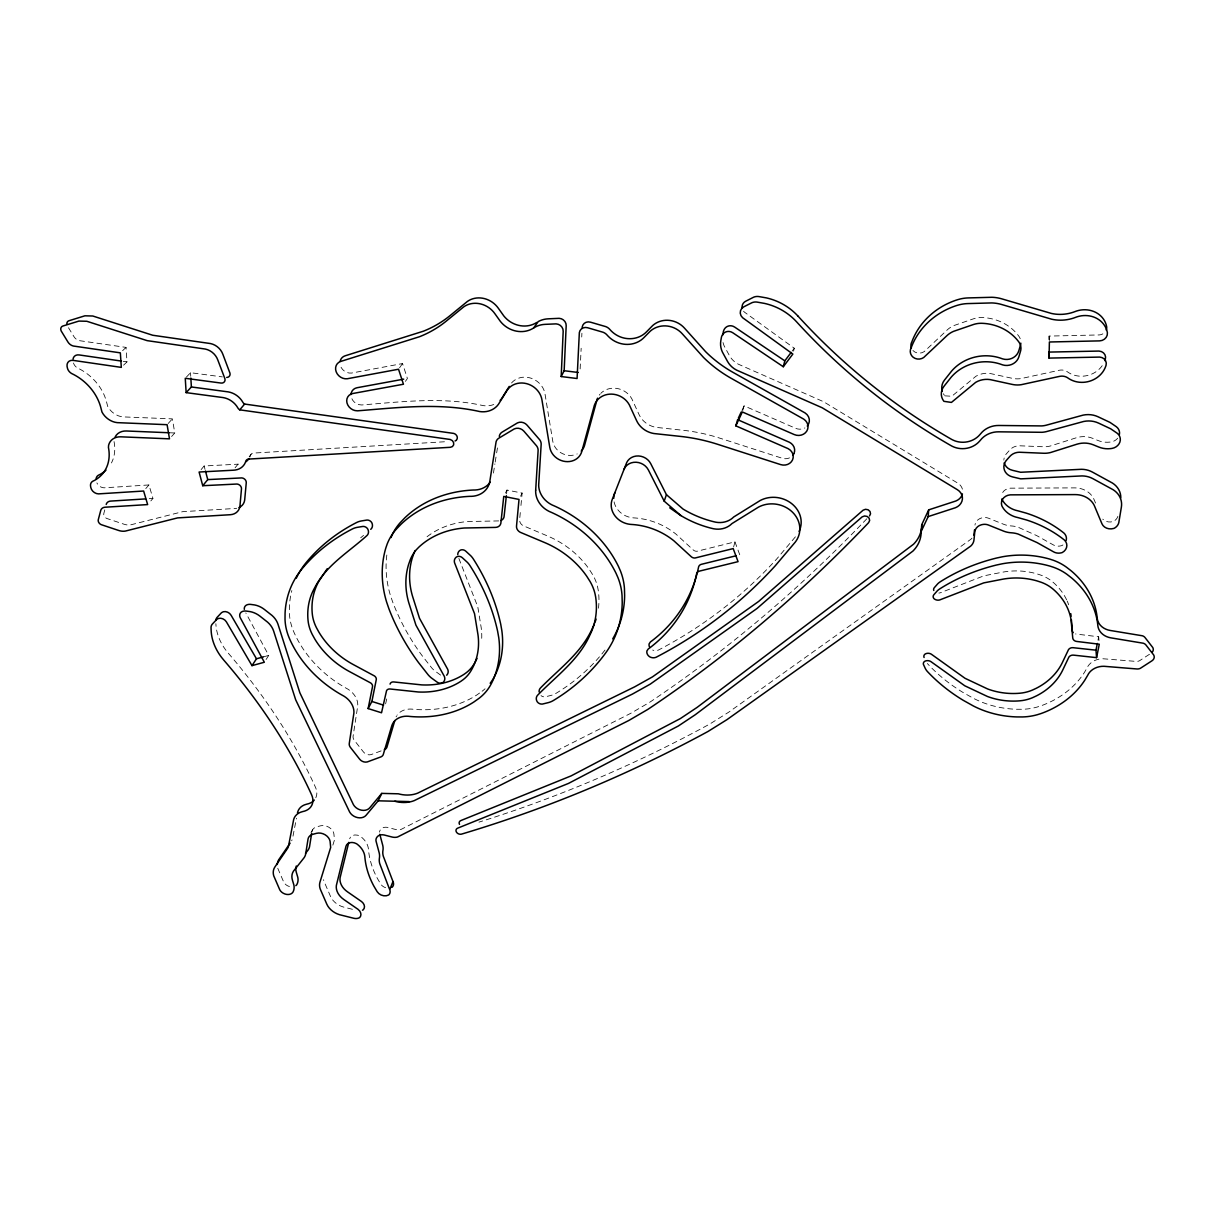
<?xml version="1.0" encoding="UTF-8"?>
<svg xmlns="http://www.w3.org/2000/svg" width="1215" height="1215" viewBox="0 0 1215 1215"><rect width="100%" height="100%" fill="white"/><g stroke="black" fill="none" stroke-linecap="round" stroke-linejoin="round"><path stroke-width="0.75" stroke-dasharray="5 3.75" d="M1049.001 339.638L1049.092 336.084L1098.892 334.945A7.624 6.865 -17 0 0 1103.919 333.138M580.132 368.935L581.165 348.265M581.727 337.011L581.909 333.244M520.293 512.563L519.625 519.656A6.515 5.635 25.9 0 0 523.301 525.761L547.403 535.921A84.989 71.746 23.9 0 1 589.548 569.774L592.662 574.68A48.873 41.599 22.9 0 1 597.628 587.058L598.236 590.247A85.293 72.186 24.3 0 1 598.463 608.199M520.962 505.47L522.131 493.062L506.974 490.07L505.364 493.244M506.564 493.837L506.974 490.07M493.442 473.06L494.915 463.887M495.204 462.049L496.373 454.699M496.662 452.861L497.831 445.525M292.997 836.148L296.445 818.242M1097.995 640.138L1098.679 636.781L1076.186 634.048A4.647 3.903 -3.2 0 1 1075.518 633.926M385.611 703.865L386.826 698.488M793.577 351.15L794.306 348.234L744.461 312.134A7.077 6.698 16.4 0 1 743.58 311.222M733.632 546.917L734.954 541.86L697.076 551.245A4.389 3.842 16.2 0 1 693.279 549.97L676.072 534.205A64.592 55.86 19.1 0 0 633.729 517.879L632.423 517.772A19.835 17.542 20.9 0 1 613.894 500.717M104.763 509.905L103.807 513.55A4.237 3.326 37.3 0 0 106.616 518.41L124.112 524.242A13.76 10.844 37.1 0 0 130.795 524.819L182.69 511.667L235.072 508.478A13.866 11.284 35.9 0 0 236.697 508.265M742.775 410.427L744.112 405.856L795.658 428.318A9.766 8.945 9.4 0 0 804.862 427.938M332.864 845.124L334.474 839.945L333.882 833.824A9.599 7.305 25.2 0 0 320.441 825.836L316.219 826.975A9.583 7.29 25.3 0 0 311.936 831.713M741.94 410.457L744.112 405.856M520.582 496.236L522.131 493.062M311.025 832.822L312.589 829.83M266.085 659.517L268.728 655.401L245.84 612.937M405.43 381.358L407.405 378.472L402.53 363.558L351.515 373.066A9.659 8.308 38.7 0 1 340.261 365.229M399.538 367.826L402.53 363.558M792.195 351.044L794.306 348.234M249.181 456.658L251.095 454.258M235.087 467.805L238.003 464.176A17.648 14.504 37.5 0 0 241.253 463.781M201.113 469.613L204.135 465.983L238.003 464.176M795.415 536.833L776.765 558.915A545.702 480.806 46.3 0 1 658.591 649.964L658.059 650.192A6.333 5.361 17.1 0 1 652.683 650.055M150.827 500.914L152.938 498.454L148.959 484.952L104.08 487.822A6.956 5.483 38.4 0 1 96.881 482.917M145.77 488.597L148.959 484.952M171.604 436.504L174.763 432.98L172.393 418.871L122.776 416.882A16.737 13.426 40.8 0 1 107.679 406.342L106.662 402.408A44.135 34.84 41.3 0 0 77.638 368.054L77.107 367.735A7.275 5.802 42.6 0 1 73.477 362.951M168.141 423.519L172.393 418.871M186.32 377.182L190.542 372.701L222.36 376.908M123.581 365.183L126.983 361.873L126.041 347.399L79.4 340.656A7.366 5.893 43.6 0 1 73.948 336.646L68.465 327.685M122.624 350.664L126.041 347.399M360.688 537.789L363.558 535.375M479.56 693.036L477.024 694.843A108.651 89.5 27.6 0 1 413.465 709.302L412.219 709.135A19.243 15.385 24.9 0 0 397.138 715.103M1149.496 654.262L1139.518 660.747A5.559 4.602 -4.7 0 1 1136.055 661.4L1103.341 658.788A16.463 13.623 -3.1 0 0 1100.046 658.97M381.115 750.9L371.046 754.621A6.318 4.981 25.7 0 1 363.406 751.918L354.294 740.269A6.364 5.012 26.2 0 1 353.094 736.244L357.742 705.869A19.288 15.309 27.5 0 0 345.865 688.024A108.742 89.409 28.3 0 1 293.893 632.134A61.676 50.149 29.2 0 1 289.367 612.694L289.413 606.68A108.165 88.634 27.8 0 1 291.843 590.581M263.473 656.859L268.728 655.401M149.263 498.682L152.938 498.454M444.462 441.774L252.963 453.104A4.344 3.584 36.8 0 0 250.594 455.23L250.26 456.187A17.648 14.504 37.5 0 1 249.85 457.113M498.682 520.916L467.699 521.539A84.959 71.457 25.4 0 0 426.465 537.212M169.189 432.753L174.763 432.98M944.89 395.847L951.816 396.257L975.918 376.255A20.063 18.225 -7.1 0 1 990.286 373.521L1012.262 378.321A22.25 20.26 -11 0 0 1021.086 378.579L1059.191 370.271A9.933 8.93 -12.1 0 1 1066.937 371.501L1067.469 371.866A23.632 21.247 -14.6 0 0 1103.645 363.361M123.307 361.341L126.983 361.873M352.456 909.306L343.238 906.982A16.934 12.682 23.8 0 1 330.526 896.442L324.071 881.482A16.995 12.773 24.1 0 1 323.57 879.69M440.605 675.1L434.788 670.877A21.338 17.511 25.2 0 1 431.553 667.688L421.985 655.493A239.598 207.75 20.7 0 1 392.718 602.093L390.425 595.426A119.647 101.331 25.1 0 1 386.871 554.739M1095.55 503.056L1093.591 498.484A21.308 18.544 -6.9 0 0 1074.698 487.883L1010.273 488.172A9.386 8.262 -4.1 0 0 1001.57 495.158M458.875 558.444L477.799 606.862L481.186 627.639A77.32 63.545 27.4 0 1 481.565 640.761M734.954 541.86L739.783 554.86M277.764 868.269L283.794 882.257A7.533 5.604 25.2 0 0 291.813 886.889M204.135 465.983L205.031 469.385M1098.679 636.781L1098.983 640.502M190.542 372.701L190.74 376.255M1049.092 336.084L1049.32 340.519M485.058 688.784A61.449 50.483 25.7 0 1 482.112 691.229M396.09 716.865A19.243 15.385 24.9 0 1 396.576 715.969M604.994 650.055A239.355 202.465 30.6 0 1 556.136 693.279A21.354 17.678 21.4 0 1 550.911 695.436L545.231 696.833A4.723 3.888 21.1 0 1 541.024 695.618M866.842 518.744A3072.75 1883.296 70.7 0 1 649.919 702.133L631.025 713.175L401.011 829.435A9.69 7.503 23.6 0 1 395.391 829.435L387.555 827.4A7.73 5.954 23.7 0 0 380.341 829.891L379.976 830.544A7.715 5.938 23.7 0 0 379.536 832.138M385.626 887.694A7.594 5.756 22.9 0 1 380.675 884.019L377.44 878.521A96.334 74.419 21.3 0 1 368.494 849.801L368.403 848.784A19.136 14.565 24.4 0 0 360.506 836.406L360.05 836.148A7.685 5.862 24.3 0 0 349.662 838.745M292.071 839.884A17.192 12.97 26.3 0 1 291.63 840.795M315.809 797.769A17.526 13.441 26.6 0 0 315.566 787.487A507.688 347.065 32.5 0 0 228.374 653.275L226.187 650.602A51.425 40.915 31.1 0 1 215.875 623.735M962.417 489.159A11.588 10.282 -0.9 0 0 957.724 483.114L823.466 401.664L738.34 364.196A20.974 19.622 15.4 0 1 729.425 355.6L724.292 346.184A21.02 19.698 16.2 0 1 722.925 342.083M1117.663 438.205A9.781 8.596 -11.5 0 1 1111.178 441.926L1109.705 442.123A22.037 19.44 -11.9 0 1 1098.193 440.574L1092.604 438.311A21.703 19.076 -9.3 0 0 1076.338 437.765L1050.261 446.026A21.673 19.334 -8.8 0 1 1043.26 446.756L1019.127 445.768A11.877 10.555 -6.1 0 0 1009.893 449.854L1006.05 454.228A11.831 10.51 -5.7 0 0 1004.015 458.723M1003.863 460.105A11.831 10.51 -5.7 0 1 1003.909 459.407M1117.876 516.375A9.538 8.232 -8 0 1 1113.548 521.356L1112.955 521.554A9.538 8.232 -8.1 0 1 1102.78 519.154M1062.912 544.928A9.356 8.095 -5 0 1 1061.91 545.565L1061.272 545.748A9.356 8.095 -5.1 0 1 1052.995 544.73L1036.805 535.663L1018.155 527.234A23.055 20.032 -2.5 0 0 1011.427 525.958L1009.771 525.806A23.374 20.534 -4 0 1 1003.408 524.181L988.433 518.182A9.234 8.095 -1.8 0 0 982.738 517.727L981.629 517.955A9.249 8.11 -1.8 0 0 975.174 524.014M974.977 525.093A9.249 8.11 -1.8 0 1 975.053 524.546M971.954 538.169A11.482 10.069 -0.4 0 1 970.922 539.232L728.711 712.187L709.909 723.958A3274.926 2027.941 74.6 0 1 478.968 822.13M114.043 441.577A43.512 34.233 40 0 1 111.446 462.945M511.545 382.968A19.197 17.131 31 0 1 531.016 378.184A19.197 17.131 31 0 1 545.003 393.918L552.764 441.212A16.585 14.762 26.7 0 0 577.201 453.924M493.761 404.519A21.612 19.151 33.4 0 1 483.221 405.628C443.217 396.667 402.347 401.725 362.024 404.944L361.432 404.944A9.538 8.171 37 0 1 351.515 397.958M789.507 457.873A9.644 8.748 10.7 0 1 782.126 458.222L719.569 438.068A161.109 139.892 17 0 0 682.435 430.201L656.221 427.376A21.673 19.744 22 0 1 639.014 414.497L631.876 398.915A19.227 17.405 25.3 0 0 600.802 393.356M599.284 395.133A19.227 17.405 25.3 0 1 600.013 394.222M944.328 395.164A14.033 12.833 -5.1 0 1 943.356 393.736M1020.22 338.757A12.378 11.33 -11.4 0 0 1018.793 336.13A47.734 43.74 -8.2 0 0 982.024 317.525L980.277 317.54A22.159 20.412 -9.8 0 0 973.473 318.816L954.018 325.514A22.022 20.321 -8.1 0 0 947.214 329.948L924.266 351.591A8.383 7.791 -4.3 0 1 912.951 350.528M1066.633 599.846A63.727 54.189 -0.5 0 0 1052.22 581.529L1050.185 579.98A36.723 31.317 -1.7 0 0 1040.875 575.135L1036.881 573.844A63.727 54.068 -0.8 0 0 1003.241 572.052L983.907 575.819L940.121 592.844A5.422 4.693 2.2 0 1 938.861 593.042M1067.195 601.061A63.727 54.189 -0.5 0 1 1068.653 604.766M1098.967 659.153A16.463 13.623 -3.1 0 0 1087.061 667.931L1084.357 672.533A88.725 75.072 -0.1 0 1 1040.496 705.991L1037.033 707.084A50.392 42.191 -0.1 0 1 1022.559 709.271L1016.833 709.271A89.029 75.284 -0.7 0 1 973.504 698.352L963.358 692.672A180.686 154.745 -4.5 0 1 928.078 664.301A15.947 13.502 3.2 0 1 927.379 663.496"/><path stroke-width="1.5" d="M1049.031 358.091L1049.396 341.992L1099.56 340.883A7.685 6.91 -16.6 0 0 1107.397 332.849L1107.305 332.242A23.996 21.642 -15.7 0 0 1077.128 316.796L1075.624 317.343A38.683 35.387 -18.6 0 1 1051.719 319.226L1001.737 304.525A37.346 34.354 -10.5 0 0 991.835 302.93L967.899 303.583A37.149 34.293 -8.9 0 0 959.637 304.692L956.949 305.436A71.579 65.489 -7.8 0 0 911.204 347.687A8.444 7.837 -3.9 0 0 923.704 357.514L946.804 335.765A22.174 20.442 -7.7 0 1 953.654 331.315L973.245 324.587A22.31 20.518 -9.4 0 1 980.095 323.312L981.842 323.296A48.068 43.983 -7.9 0 1 1018.884 342.022A12.469 11.406 -11 0 1 1020.706 350.588L1018.899 356.739A12.423 11.345 -10.6 0 1 1002.709 364.91L1001.95 364.652A43.102 39.077 -6.5 0 0 951.254 377.09L944.131 386.097A14.14 12.894 -4.8 0 0 943.903 401.33L951.436 402.423L975.706 382.33A20.199 18.331 -6.8 0 1 990.179 379.612L1012.308 384.426A22.402 20.366 -10.6 0 0 1021.192 384.699L1059.571 376.377A9.993 8.976 -11.8 0 1 1067.378 377.622L1067.909 377.986A23.799 21.369 -14.2 0 0 1105.559 366.733L1106.045 365.335A7.609 6.804 -14.7 0 0 1099.651 357.089L1049.031 358.091L1048.727 352.092L1098.998 351.059A7.548 6.758 -15.1 0 1 1105.331 359.26L1104.86 360.658M735.819 425.842L742.335 411.961L794.23 434.56A9.826 8.991 9.6 0 0 806.806 431.052A9.826 8.991 9.6 0 0 803.723 419.129L731.263 378.351A127.985 122.457 9.7 0 1 703.576 357.499L682.374 333.912A22.295 20.67 24.1 0 0 650.283 331.163L644.026 337.527A24.892 23.055 29.2 0 1 608.229 336.282L607.135 335.097A9.219 8.459 29.8 0 0 602.989 332.227L587.635 327.746A7.001 6.409 31.1 0 0 579.342 332.621L577.079 378.518L561.193 376.544L563.183 331.285A7.001 6.379 33.2 0 0 556.09 323.873L545.034 324.359A24.604 22.31 32.5 0 0 535.071 327.093L533.628 327.974A24.892 22.584 36.6 0 1 500.428 321.459L494.839 313.637A22.265 19.926 37.2 0 0 463.796 306.803L446.528 320.897A128.091 112.57 46.2 0 1 419.509 336.722L340.853 361.387A9.72 8.338 38.6 0 0 336.145 371.729A9.72 8.338 38.6 0 0 347.217 378.761L398.535 369.239L403.456 384.229L352.866 393.493A9.599 8.216 36.8 0 0 346.974 402.894A9.599 8.216 36.8 0 0 357.225 410.807L357.833 410.807C398.399 407.587 439.526 402.53 479.773 411.566A21.748 19.243 33.2 0 0 498.408 404.352L506.898 390.683A19.319 17.223 30.8 0 1 526.611 383.651A19.319 17.223 30.8 0 1 541.936 399.826L549.788 447.363A16.691 14.838 26.6 0 0 565.233 461.503A16.691 14.838 26.6 0 0 581.803 451.464L593.786 407.481A19.349 17.481 25.2 0 1 609.596 394.161A19.349 17.481 25.2 0 1 629.355 404.914L636.569 420.572A21.824 19.835 22 0 0 653.883 433.527L680.263 436.382A162.142 140.454 17 0 1 717.655 444.31L780.638 464.601A9.705 8.794 10.8 0 0 792.499 459.969A9.705 8.794 10.8 0 0 788.034 448.608L735.819 425.842L737.627 419.676L789.492 442.306A9.644 8.748 10.7 0 1 794.033 453.362M561.193 376.544L564.155 370.727L566.19 325.696A6.956 6.348 33.4 0 0 559.143 318.33L548.147 318.831A24.437 22.204 32.7 0 0 538.26 321.55L533.628 327.974M928.184 516.588L955.506 507.703A11.664 10.343 -0.6 0 0 962.401 499.198A11.664 10.343 -0.6 0 0 957.39 489.721L822.221 407.784L736.503 370.074A21.126 19.713 15.5 0 1 727.527 361.432L722.348 351.97A21.171 19.805 16.2 0 1 720.814 340.716L721.452 337.132A9.401 8.794 17.7 0 1 723.76 333.199A7.077 6.622 17.9 0 1 732.675 332.682L783.295 366.733L792.848 354.066L742.638 317.738A7.123 6.728 16.4 0 1 743.808 306.818L751.827 302.763A9.492 8.976 15.3 0 1 757.173 302.11L764.706 303.446A58.639 54.69 14.6 0 1 796.615 321.853A931.556 771.54 -48.7 0 0 951.117 445.692L952.363 446.345A21.46 19.364 -3.8 0 0 979.715 441.015L981.857 438.554A21.475 19.182 -5.1 0 1 998.624 431.826L1041.878 432.297A21.946 19.653 -9.3 0 0 1046.905 431.477L1083.689 421.468A22.022 19.425 -10.2 0 1 1098.664 423.139L1110.692 428.804L1117.132 433.193A9.842 8.642 -11.2 0 1 1119.911 442.047A9.842 8.642 -11.2 0 1 1111.922 448.441L1110.434 448.639A22.189 19.546 -11.7 0 1 1098.831 447.059L1093.196 444.781A21.84 19.182 -9 0 0 1076.824 444.234L1050.565 452.527A21.824 19.425 -8.5 0 1 1043.518 453.256L1019.218 452.238A11.953 10.616 -5.8 0 0 1009.923 456.339L1006.05 460.728A11.922 10.571 -5.5 0 0 1012.444 476.887L1020.752 478.862L1082.064 475.916A21.597 18.817 -7.6 0 1 1092.908 478.68L1113.168 489.751A21.642 18.757 -8 0 1 1121.384 507.065L1118.787 522.693A9.599 8.262 -7.8 0 1 1114.276 528.252L1113.684 528.449A9.599 8.262 -7.9 0 1 1101.914 523.711L1094.183 505.258A21.46 18.635 -6.6 0 0 1075.169 494.596L1010.303 494.854A9.447 8.308 -3.9 0 0 1001.813 505.698L1002.451 506.959A23.692 20.822 -4.8 0 0 1017.927 517.59L1026.341 519.929A113.511 96.972 0.3 0 1 1063.854 539.597L1064.31 539.946A9.416 8.125 -4.8 0 1 1062.275 552.536L1061.637 552.734A9.416 8.125 -4.9 0 1 1053.314 551.701L1037.018 542.573L1018.231 534.099A23.206 20.123 -2.3 0 0 1011.457 532.808L1009.787 532.656A23.525 20.625 -3.7 0 1 1003.393 531.031L988.311 524.986A9.295 8.141 -1.6 0 0 982.586 524.516L981.462 524.759A9.31 8.141 -1.6 0 0 974.779 531.912L973.974 539.885A11.558 10.115 -0.2 0 1 970.679 546.112L727.01 719.614L708.102 731.415A3324.544 2048.915 74.6 0 1 461.594 834.098L461.138 834.204A3.918 3.053 21.7 0 1 456.354 831.956A3.918 3.053 21.7 0 1 457.827 828.098L568.499 783.417L678.319 726.008L695.193 714.784L912.921 551.078A33.276 29.373 4 0 0 921.183 531.456L928.184 516.588L928.7 509.86L955.841 501.005A11.588 10.282 -0.9 0 0 962.447 493.897M582.182 327.61L582.228 327.017A6.941 6.379 31.3 0 1 590.475 322.172L605.723 326.607A9.143 8.414 30 0 1 609.839 329.462L610.932 330.647A24.71 22.948 29.4 0 0 646.486 331.862L652.698 325.529A22.143 20.564 24.2 0 1 684.592 328.247L705.626 351.697A127.089 121.804 9.5 0 0 733.131 372.443L805.089 412.948A9.766 8.945 9.4 0 1 808.567 424.05M921.183 531.456L921.745 524.667L928.7 509.86M974.506 529.846L974.187 533.02A11.482 10.069 -0.4 0 1 973.731 535.071M506.366 495.705L504.043 516.907A6.515 5.604 27.3 0 1 500.96 520.476M311.647 833.505L309.506 846.855A17.177 12.97 25.8 0 1 307.653 850.652L305.497 853.355M722.773 334.991L723.411 331.437A9.34 8.763 17.6 0 1 725.689 327.518A7.032 6.591 17.9 0 1 734.543 327.002L784.814 360.855L783.295 366.733M499.289 436.337L499.411 435.76A7.67 6.758 29.9 0 1 502.175 432.084L517.438 422.911A7.7 6.819 29.6 0 1 527.082 425.159L539.718 439.815A7.67 6.789 28.4 0 1 541.161 444.477L538.67 485.18A22.766 19.987 25.3 0 0 554.283 505.911A119.1 100.541 24.3 0 1 618.481 566.463L620.379 570.792A68.587 58.533 22.7 0 1 624.449 588.622L624.631 595.547A119.662 101.407 24.9 0 1 612.725 638.877M368.13 708.573L372.504 686.703A4.085 3.281 27 0 0 370.697 682.967L349.647 671.667A78.17 64.076 28.5 0 1 314.807 639.044L312.316 634.549A44.515 36.177 29.1 0 1 308.063 620.592A77.912 63.712 28.1 0 1 314.746 587.68C326.228 565.188 348.553 552.142 366.733 535.754A6.895 5.741 31.6 0 0 368.449 531.289L368.251 530.302A4.602 3.842 31.5 0 0 363.057 526.414L357.483 527.31A20.564 17.101 31 0 0 353.55 528.419L352.35 528.981A211.258 172.393 23.6 0 0 301.32 569.729A108.834 88.953 27.7 0 0 285.069 613.362L285.024 619.392A62.056 50.316 29.2 0 0 289.61 638.908A109.411 89.728 28.2 0 0 341.947 695.056A19.394 15.355 27.4 0 1 353.899 712.977L349.267 743.458A6.394 5.027 26.1 0 0 350.482 747.483L359.655 759.193A6.364 4.997 25.6 0 0 367.34 761.911L380.659 756.991A6.394 5.027 25.4 0 0 383.226 754.667L391.731 725.962A19.364 15.431 24.8 0 1 408.68 716.288L409.941 716.455A109.32 89.819 27.5 0 0 473.835 702.012L478.953 698.382A61.828 50.65 25.7 0 0 491.103 684.075A108.818 88.984 27.5 0 0 498.727 637.48L497.618 631.253A213.05 170.556 30.1 0 0 470.114 565.826A20.503 17.253 27.3 0 0 467.411 562.393L462.308 557.7A4.571 3.873 27.4 0 0 456.065 557.29L455.443 557.974A6.88 5.817 27.3 0 0 454.562 562.788L474.533 613.681L477.951 634.549A77.79 63.772 27.3 0 1 470.494 671.591A44.302 36.344 26 0 1 463.234 679.61L460.986 681.22A78.064 64.213 27.3 0 1 418.249 691.988L390.091 688.996A4.101 3.296 26.3 0 0 386.537 690.743L381.525 712.78L368.13 708.573L371.896 701.465L376.27 679.686A4.07 3.265 27.1 0 0 374.478 675.965L353.565 664.711A77.699 63.848 28.5 0 1 318.953 632.24L316.477 627.76A44.241 36.055 29.2 0 1 312.285 613.864A77.441 63.484 28.2 0 1 318.968 581.074L327.245 568.681M1096.568 657.649L1099.286 644.208L1076.657 641.444A4.678 3.918 -3 0 1 1072.739 637.905L1071.053 619.665A64.137 54.417 -0.3 0 0 1052.524 588.668L1050.474 587.103A36.966 31.453 -1.6 0 0 1041.103 582.243L1037.094 580.937A64.137 54.295 -0.6 0 0 1003.225 579.099L983.77 582.881L939.681 599.952A5.468 4.708 2.3 0 1 935.337 599.542L934.441 599.041A3.645 3.144 2.4 0 1 933.849 594.758L937.205 590.93A16.418 14.124 1.8 0 1 939.848 588.835A174.018 143.643 -0.2 0 1 996.482 565.021L1002.345 563.775A89.728 75.786 -0.7 0 1 1050.018 566.129L1053.648 567.314A51.896 44.15 -1.9 0 1 1066.8 574.209L1071.433 577.808A89.667 75.968 -0.3 0 1 1097.753 624.692L1097.828 625.634A16.904 14.155 -4.8 0 0 1110.905 637.86L1143.163 643.206A5.619 4.663 -5.1 0 1 1145.958 645.013L1153.688 654.991A5.635 4.647 -5.1 0 1 1152.002 660.778L1140.384 668.296A5.604 4.617 -4.5 0 1 1136.906 668.964L1103.979 666.291A16.57 13.684 -2.9 0 0 1087.592 675.479L1084.858 680.081A89.302 75.406 0.1 0 1 1040.708 713.661L1037.23 714.739A50.711 42.358 0.1 0 1 1022.666 716.941L1016.894 716.926A89.606 75.603 -0.6 0 1 973.291 705.93L963.085 700.22A181.901 155.474 -4.3 0 1 927.577 671.698A16.053 13.562 3.3 0 1 925.192 668.25L923.385 664.301A3.569 3.007 3.9 0 1 925.951 660.839L926.939 660.671A5.361 4.526 3.9 0 1 931.085 661.735L964.786 685.792L987.522 696.514A63.833 53.809 -0.2 0 0 1019.825 700.827A36.298 30.375 0.2 0 0 1032.522 697.699L1036.456 695.861A63.636 53.657 0.3 0 0 1062.563 670.407L1068.927 657.042A4.632 3.873 -2.3 0 1 1073.589 655.143L1096.568 657.649L1095.976 650.177L1097.327 643.479M348.766 842.39L340.078 877.746A17.01 12.818 23.7 0 0 347.49 891.825L361.569 901.576A7.503 5.604 23.3 0 1 363.239 909.777L362.89 909.989A7.503 5.604 23.3 0 1 362.495 910.187M297.478 812.881L297.705 812.015A17.344 13.244 25.8 0 1 306.332 804.284L308.701 803.662A17.526 13.441 26.6 0 0 314.305 800.047M394.829 720.541L386.856 747.392A6.348 5.012 25.4 0 1 384.305 749.701M106.221 504.453L106.358 503.982A6.88 5.407 37.5 0 1 110.58 501.096L145.572 498.909M390.076 684.151L390.212 683.696A4.07 3.281 26.3 0 1 393.751 681.949L421.757 684.895A77.578 63.985 27.3 0 0 464.267 674.158L466.514 672.533A44.029 36.207 26 0 0 473.729 664.544A77.32 63.545 27.4 0 0 477.009 658.424M680.932 515.616L664.195 501.157L666.428 494.672L650.739 463.674A13.365 11.937 21.4 0 0 638.558 455.959A13.365 11.937 21.4 0 0 626.743 462.475L612.406 498.985A19.956 17.617 20.9 0 0 630.008 524.333L631.314 524.44A65.002 56.072 19.1 0 1 673.945 540.857L691.259 556.713A4.42 3.858 16.2 0 0 695.086 557.989L733.192 548.588L738.067 561.649L699.46 571.111A4.374 3.797 15.6 0 0 696.772 573.328L696.59 573.875A163.478 141.122 24.9 0 1 648.157 649.083L646.912 650.951A6.379 5.392 17.1 0 0 649.418 656.601L649.919 656.92A6.379 5.392 17.1 0 0 655.887 657.33L656.419 657.102A549.469 483.342 46 0 0 775.276 565.765L795.202 542.194A26.897 23.814 11.5 0 0 792.226 511.925A26.897 23.814 11.5 0 0 758.555 507.08L731.946 523.589A20.123 17.876 15.4 0 1 714.025 528.844L712.704 528.571A101.787 92.507 15.1 0 1 680.932 515.616L669.708 507.824M623.933 469.522L624.237 468.777A13.456 11.983 21.4 0 1 636.144 462.247A13.456 11.983 21.4 0 1 648.4 469.992L664.195 501.157M869.515 515.95A4.526 4.025 5.1 0 0 863.121 510.179L758.646 601.44L652.501 676.861L634.64 686.855L417.687 793.152A28.826 22.69 24.3 0 1 398.323 793.805L381.783 793.395L378.184 800.822L366.095 815.265A9.781 7.533 24.8 0 1 357.696 817.634A9.781 7.533 24.8 0 1 349.662 812.045L295.685 699.81L273.633 631.056A18.65 14.808 31.2 0 0 267.589 622.156L259.843 616.066A18.696 14.838 31.5 0 0 250.168 611.616L246.22 611.069A8.368 6.652 31.8 0 0 242.301 611.51A6.242 4.966 31.9 0 0 240.13 617.493L264.338 662.251L252.006 665.638L226.415 621.898A6.242 4.921 32.2 0 0 216.832 619.316L212.458 623.948A8.292 6.531 32.1 0 0 211.03 627.411L211.137 630.418A51.729 41.052 31 0 0 221.555 657.391L223.757 660.094A510.482 347.748 32.4 0 1 311.617 794.838A17.633 13.487 26.6 0 1 304.737 811.058L302.338 811.681A17.45 13.274 25.7 0 0 293.681 819.411L288.654 845.412A17.299 13.001 26.3 0 1 287.621 848.283L274.924 866.933A17.116 12.758 25.3 0 0 273.724 875.818L279.799 889.866A7.579 5.619 25.2 0 0 286.436 894.377A7.579 5.619 25.2 0 0 292.937 892.144L293.104 891.81A17.056 12.651 25.4 0 0 293.848 884.885L292.405 880.04A17.116 12.788 24.8 0 1 293.468 871.155L303.735 858.185A17.283 13.001 25.8 0 0 305.603 854.373L308.018 839.185A9.629 7.305 25.3 0 1 312.316 834.447L316.568 833.308A9.644 7.32 25.2 0 1 330.085 841.342L330.677 847.462L319.985 882.09A17.086 12.803 24.1 0 0 320.274 889.122L326.789 904.127A17.025 12.712 23.7 0 0 339.577 914.713L353.778 918.267A7.533 5.619 23.3 0 0 359.336 917.735L359.701 917.522A7.533 5.619 23.3 0 0 358 909.306L343.845 899.525A17.116 12.849 23.7 0 1 336.373 885.386L345.956 846.293A7.73 5.878 24.3 0 1 356.39 843.681L356.846 843.939A19.243 14.61 24.4 0 1 364.804 856.362L364.895 857.395A96.881 74.616 21.3 0 0 373.916 886.206L377.182 891.719A7.624 5.756 22.9 0 0 388.496 895.03L388.846 894.817A7.624 5.756 22.9 0 0 389.742 889.653L392.977 881.528L383.287 856.165A19.197 14.701 23 0 1 382.938 850.485A19.227 14.686 24.1 0 0 382.649 844.987L379.809 834.31M738.34 418.142L741.226 412.006M509.222 386.4L501.749 398.444A21.612 19.151 33.4 0 1 500.124 400.358M252.006 665.638L256.471 658.788L263.473 656.859M290.112 843.149L278.964 859.4A17.01 12.727 25.4 0 0 277.779 861.8M784.814 360.855L791.147 352.441M202.738 485.711L237.047 484.026A4.313 3.523 36 0 1 241.481 488.84L239.917 506.336A13.957 11.33 35.8 0 1 230.273 514.72L177.603 517.894L125.434 531.061A13.851 10.874 37 0 1 118.721 530.484L101.103 524.607A4.268 3.326 37.2 0 1 98.278 519.716L100.83 510.118A6.925 5.437 37.4 0 1 105.067 507.217L147.653 504.59L143.628 491.027L98.506 493.882A7.001 5.498 38.3 0 1 90.776 487.412L90.517 485.833A7.001 5.498 38.3 0 1 92.704 481.277L94.8 480.229A43.786 34.369 39.9 0 0 108.439 447.439L108.606 445.252A16.554 13.183 39.1 0 1 120.847 436.823L169.493 438.843L167.093 424.688L117.187 422.638A16.843 13.471 40.7 0 1 101.984 412.052L100.951 408.103A44.408 34.977 41.2 0 0 71.7 373.567L71.169 373.233A7.32 5.817 42.5 0 1 67.372 367.872L67.038 366.186A7.336 5.832 42.5 0 1 73.173 360.384L121.318 367.386L120.346 352.851L73.416 346.032A7.412 5.908 43.5 0 1 67.934 342.007L61.175 330.951A4.587 3.645 43.9 0 1 62.907 326.015L78.914 321.079L86.827 321.276L147.152 340.64L205.32 349.054A14.701 12.15 41.3 0 1 217.774 359.898L224.957 378.837A4.511 3.736 40.4 0 1 221.039 383.059L185.257 378.29L186.138 392.627L223.196 397.594A18.028 14.869 39 0 1 237.867 407.936L238.231 408.498A4.48 3.706 39 0 0 239.735 409.835L450.203 439.466A4.404 3.827 32 0 1 450.325 447.302L248.179 459.103A4.374 3.599 36.7 0 0 245.81 461.244L245.46 462.216A17.754 14.55 37.4 0 1 233.159 470.22L199.093 472.028L202.738 485.711L207.75 479.606L241.846 477.905A4.298 3.508 36.2 0 1 246.265 482.704L244.671 500.124A13.866 11.284 35.9 0 1 238.96 507.566M381.783 793.395L369.74 807.808A9.72 7.518 24.9 0 1 361.387 810.177A9.72 7.518 24.9 0 1 353.398 804.619L299.862 692.793L278.022 624.313A18.544 14.762 31.3 0 0 272.023 615.458L264.323 609.398A18.59 14.793 31.6 0 0 254.725 604.964L250.791 604.417A8.308 6.622 31.9 0 0 246.888 604.873A6.212 4.951 32 0 0 244.306 609.368M239.735 409.835L244.64 404.063L453.803 433.421A4.389 3.812 32.2 0 1 456.4 440.119M186.138 392.627L191.378 386.962L190.846 378.047M391.929 887.315L392.278 887.102A7.579 5.741 23 0 0 393.159 881.953L392.977 881.528M736.138 555.756L701.419 564.307A4.344 3.782 15.5 0 0 698.746 566.509L698.564 567.056A162.43 140.545 24.9 0 1 650.374 641.991L649.144 643.859A6.348 5.376 17.1 0 0 649.478 646.912M403.684 379.156L357.104 387.722A9.538 8.171 37 0 0 350.998 394.541M378.184 800.822L409.273 801.581M169.189 432.753L126.39 430.991A16.448 13.137 39.2 0 0 115.197 436.808M1095.976 650.177L1073.149 647.701A4.602 3.858 -2.5 0 0 1068.517 649.6L1062.199 662.904A63.226 53.43 0.1 0 1 1036.258 688.282L1032.355 690.105A36.055 30.254 0 0 1 1019.734 693.233A63.423 53.582 -0.3 0 1 987.643 688.966L965.044 678.304L931.571 654.369A5.316 4.495 3.8 0 0 927.44 653.306L926.468 653.488A3.539 3.007 3.8 0 0 923.901 656.935L924.099 657.482M564.155 370.727L578.203 372.473M191.378 386.962L228.207 391.883A17.921 14.808 39.2 0 1 242.787 402.165L243.137 402.712A4.45 3.691 39.2 0 0 244.64 404.063M121.454 361.083L79.127 354.932A7.29 5.802 42.6 0 0 73.037 359.093M371.896 701.465L383.545 705.14M666.428 494.672L683.043 509.055A101.103 92.067 15.1 0 0 714.617 521.934L715.924 522.222A19.987 17.8 15.3 0 0 733.723 516.967L760.18 500.519A26.715 23.723 11.4 0 1 791.679 503.618A26.715 23.723 11.4 0 1 799.106 531.395M256.471 658.788L231.078 615.23A6.197 4.906 32.3 0 0 221.54 612.664L217.181 617.281A8.232 6.5 32.2 0 0 215.814 620.242M1001.843 498.985L1002.481 500.231A23.541 20.731 -5 0 0 1017.851 510.801L1026.204 513.125A112.767 96.562 0.1 0 1 1063.459 532.671L1063.915 533.036A9.356 8.095 -5 0 1 1066.178 540.432M389.544 889.228L379.779 863.774A19.303 14.732 22.9 0 1 379.414 858.079A19.334 14.717 24 0 0 379.11 852.566L376.24 841.858A7.761 5.954 23.6 0 1 376.407 838.077L376.772 837.424A7.776 5.969 23.6 0 1 384.016 834.948L391.898 836.983A9.75 7.518 23.6 0 0 397.563 836.998L628.732 720.525L647.747 709.454A3116.08 1901.019 70.6 0 0 868.619 522.647A4.556 4.04 5.3 0 0 862.164 516.861L757.067 608.442L650.314 684.091L632.362 694.114L414.269 800.609A28.993 22.751 24.3 0 1 394.814 801.247M205.487 471.101L207.75 479.606M1070.779 613.666L1071.098 616.248M1071.402 619.832L1072.313 630.539M370.727 529.33A6.85 5.726 31.7 0 0 372.428 524.895L372.246 523.908A4.571 3.827 31.6 0 0 367.082 520.035L361.538 520.931A20.442 17.04 31.1 0 0 357.62 522.04L356.435 522.602A209.982 171.801 23.7 0 0 305.648 563.213A108.165 88.634 27.8 0 0 296.308 578.173M457.766 554.632A6.834 5.786 27.4 0 1 458.89 551.382L459.513 550.714A4.541 3.858 27.5 0 1 465.709 551.109L470.782 555.787A20.366 17.177 27.3 0 1 473.47 559.204A211.774 169.978 30.2 0 1 500.747 624.343L501.825 630.539A108.15 88.665 27.6 0 1 494.216 676.968A61.449 50.483 25.7 0 1 490.177 683.255M596.094 619.118A85.293 72.186 24.3 0 1 595.061 622.11M594.484 623.584A85.293 72.186 24.3 0 1 592.556 627.912C581.59 652.804 559.067 668.903 540.614 687.842A7.093 5.847 21 0 0 539.141 692.018M415.181 550.501A48.828 41.128 27.1 0 0 413.935 553.281L412.356 557.761A85.232 71.958 25.4 0 0 412.477 596.064L419.524 618.329L447.652 669.207A7.077 5.786 25.2 0 1 447.469 674.143L446.968 674.872A4.708 3.858 25.1 0 1 446.634 675.206M391.033 537.546A68.526 57.788 27.5 0 1 399.978 522.921L404.868 517.803A119.055 100.283 25.1 0 1 473.577 490.01L475.019 490.01A22.766 19.744 30.1 0 0 490.222 482.173M296.278 866.006A17.025 12.758 24.9 0 0 296.354 872.446L297.781 877.276A16.949 12.621 25.5 0 1 297.022 884.201L296.855 884.52A7.533 5.604 25.2 0 1 295.837 885.644M277.293 864.488A17.01 12.727 25.4 0 1 277.536 862.68M921.502 528.571A33.063 29.236 3.8 0 1 913.543 544.214L697.091 707.403L680.309 718.597L571.08 775.899L460.971 820.52A3.903 3.053 21.7 0 0 459.498 824.362M921.745 524.667A33.063 29.236 3.8 0 1 921.699 526.627M742.122 307.866A7.077 6.698 16.4 0 1 745.615 301.274L753.589 297.219A9.431 8.93 15.2 0 1 758.904 296.582L766.376 297.888A58.244 54.417 14.6 0 1 798.058 316.189M798.073 316.189A923.203 765.146 -48.8 0 0 951.497 439.314L952.727 439.952A21.308 19.273 -4 0 0 979.898 434.621L982.024 432.191A21.323 19.076 -5.4 0 1 998.669 425.478L1041.62 425.918A21.794 19.546 -9.6 0 0 1046.616 425.098L1083.142 415.12A21.87 19.319 -10.5 0 1 1098.026 416.76L1109.978 422.395L1116.372 426.754A9.781 8.596 -11.5 0 1 1119.425 434.454M1004.198 462.839A11.831 10.51 -5.7 0 0 1012.399 470.296L1020.646 472.27L1081.532 469.294A21.46 18.726 -7.9 0 1 1092.315 472.028L1112.424 483.038A21.49 18.65 -8.3 0 1 1120.822 497.786M613.757 498.317A19.835 17.542 20.9 0 1 614.957 492.546M455.99 440.483A4.389 3.812 32.2 0 1 455.033 440.984M248.832 458.845A17.648 14.504 37.5 0 1 245.992 461.67M96.122 479.287A6.956 5.483 38.4 0 1 98.324 475.278L100.42 474.23A43.512 34.233 40 0 0 105.963 470.175M66.84 323.949A4.556 3.63 44 0 1 68.982 320.73L84.913 315.809L92.78 316.006L152.71 335.249L210.529 343.572A14.61 12.104 41.5 0 1 222.892 354.355L229.984 373.218A4.48 3.721 40.6 0 1 226.704 377.455M340.154 361.204A9.659 8.308 38.7 0 1 345.212 355.782L423.412 331.194A127.226 111.993 46.4 0 0 450.279 315.429L467.456 301.396A22.113 19.835 37.4 0 1 498.287 308.185L503.83 315.961A24.725 22.478 36.8 0 0 536.817 322.415M808.294 424.582A9.766 8.945 9.4 0 1 807.246 426.04M793.79 453.894A9.644 8.748 10.7 0 1 792.833 455.367M597.552 398.171A19.227 17.405 25.3 0 0 596.519 401.497L584.582 445.267A16.585 14.762 26.7 0 1 581.226 451.084M942.308 391.382A14.033 12.833 -5.1 0 1 944.556 380.006L951.634 371.046A42.814 38.88 -6.8 0 1 1001.965 358.653L1002.724 358.911A12.347 11.284 -10.9 0 0 1018.808 350.771L1020.615 344.65A12.378 11.33 -11.4 0 0 1020.828 343.162M911.387 348.052A8.383 7.791 -4.3 0 1 911.873 341.825A71.093 65.139 -8.2 0 1 957.299 299.786L959.956 299.042A36.89 34.111 -9.3 0 1 968.173 297.918L991.941 297.28A37.088 34.157 -10.9 0 1 1001.768 298.844L1051.4 313.44A38.424 35.174 -19 0 0 1075.123 311.556L1076.611 311.01A23.829 21.521 -16.1 0 1 1106.592 326.349L1106.683 326.957A7.624 6.865 -17 0 1 1106.242 330.024M1073.285 632.65A4.647 3.903 -3.2 0 1 1072.405 631.101M933.773 590.475A3.615 3.129 2.2 0 1 934.32 587.68L937.661 583.868A16.311 14.064 1.6 0 1 940.273 581.772A172.91 143.066 -0.4 0 1 996.558 558.034L1002.36 556.789A89.151 75.451 -0.8 0 1 1049.73 559.097L1053.329 560.267A51.546 43.953 -2.1 0 1 1066.39 567.132L1071.007 570.701A89.09 75.634 -0.4 0 1 1097.145 617.372L1097.221 618.298A16.782 14.094 -5 0 0 1110.221 630.464L1142.267 635.764A5.589 4.632 -5.2 0 1 1145.031 637.556L1152.731 647.474A5.589 4.632 -5.2 0 1 1152.367 652.045M535.678 490.161L535.648 491.528A22.903 20.063 25.3 0 0 551.367 512.365A119.845 100.921 24.2 0 1 616.005 573.222L617.934 577.565A69.027 58.76 22.7 0 1 622.034 595.471L622.217 602.427A120.407 101.787 24.8 0 1 605.708 652.895A240.874 203.27 30.5 0 1 553.402 700.493A21.475 17.739 21.4 0 1 548.147 702.665L542.437 704.062A4.754 3.903 21.1 0 1 536.681 700.675L536.407 699.734A7.138 5.878 21 0 1 537.789 695.041C556.318 676.041 578.963 659.897 589.974 634.898A85.825 72.46 24.3 0 0 595.669 597.081L595.046 593.892A49.177 41.75 22.8 0 0 590.034 581.453L586.906 576.518A85.521 72.019 23.8 0 0 544.472 542.482L520.217 532.276A6.561 5.665 25.8 0 1 516.512 526.141L519.018 499.426L503.754 496.419L500.838 523.361A6.546 5.635 27.2 0 1 495.431 527.401L464.282 528.009A85.49 71.715 25.4 0 0 418.81 547.19L416.639 549.423A49.132 41.28 27 0 0 410.214 559.842L408.635 564.337A85.764 72.232 25.3 0 0 408.802 602.792L415.925 625.148L444.265 676.254A7.123 5.802 25.1 0 1 444.082 681.205L443.596 681.934A4.739 3.858 25 0 1 437.187 682.162L431.34 677.909A21.46 17.572 25.2 0 1 428.075 674.705L418.446 662.464A241.132 208.6 20.6 0 1 388.937 608.837L386.643 602.139A120.407 101.711 25.1 0 1 385.778 548.117L387.175 544.031A68.966 58.016 27.4 0 1 396.151 529.33L401.072 524.212A119.799 100.663 25.1 0 1 470.144 496.328L471.602 496.328A22.918 19.82 30 0 0 489.842 481.155L496.084 441.85A7.715 6.789 29.8 0 1 498.864 438.159L514.218 428.956A7.746 6.85 29.5 0 1 523.923 431.204L536.65 445.951A7.73 6.819 28.3 0 1 538.108 450.628L535.678 490.161"/></g></svg>
